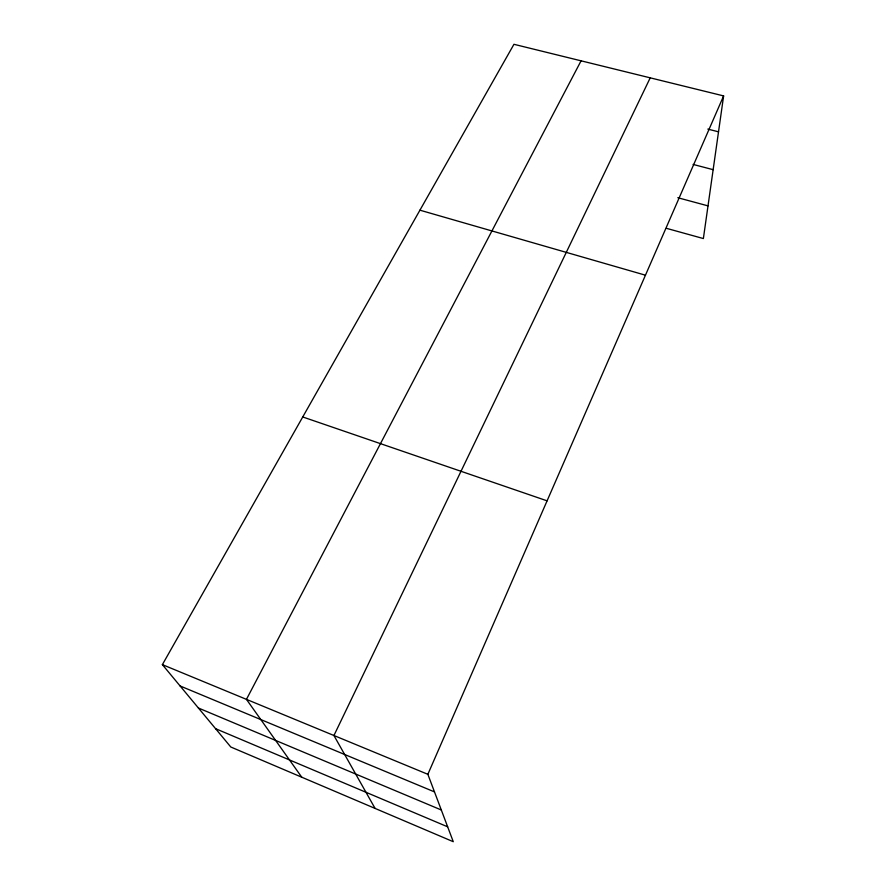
<?xml version="1.0" encoding="UTF-8"?>
<svg xmlns="http://www.w3.org/2000/svg" width="886" height="886" viewBox="0 0 886 886"><rect width="100%" height="100%" fill="white"/><g stroke="black" fill="none" stroke-linecap="round" stroke-linejoin="round"><path stroke-width="1.33" d="M723.618 95.909L427.86 774.309L453.267 841.7L230.792 746.998L162.382 664.633L513.946 44.3L723.618 95.909L703.373 238.555L666.383 228.311M650.213 77.846L333.933 735.513L375.088 808.42M581.072 60.824L246.452 699.364L301.749 777.199M707.825 129.101L718.524 131.815M693.085 164.419L713.152 169.68M677.79 197.711L708.014 205.873M419.931 210.181L645.451 275.192M302.746 416.963L547.083 500.834M162.382 664.633L427.86 774.309M180.102 685.963L434.483 791.896M198.409 708.014L441.306 809.981M215.575 728.68L447.663 826.826"/></g></svg>
